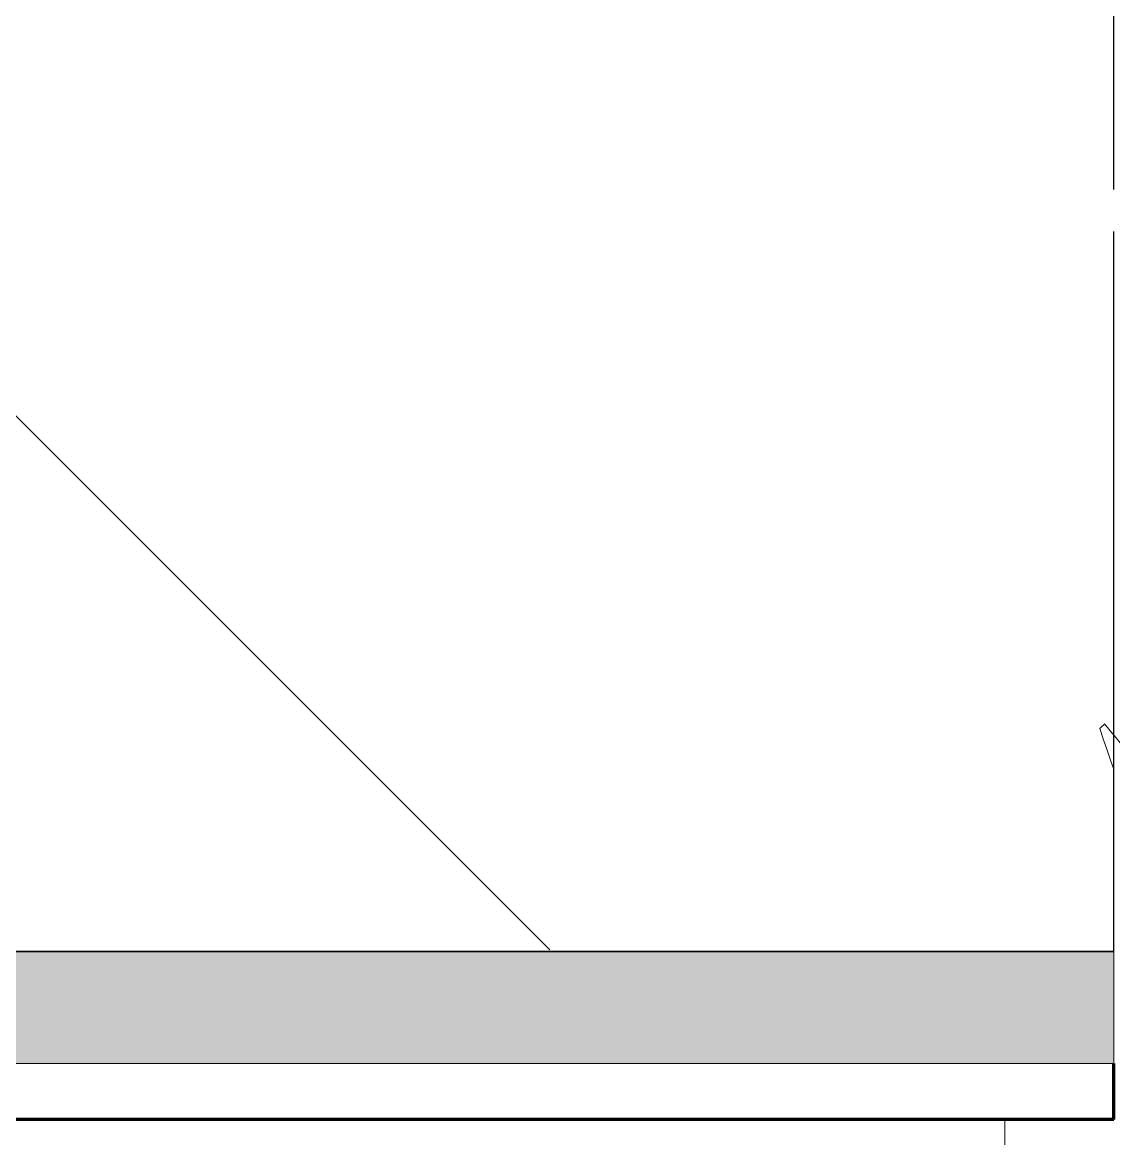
# Model space of a CAD drawing. Header units: millimetres. Extents: x 97 to 215964, y -4577 to 60645.
# Drawn here: x 152350.6 to 152447.9, y 39758.3 to 39857.8 of the extents above; entities that cross this region are included whole.
import ezdxf

# ---------------------------------------------------------------- set-up
doc = ezdxf.new("R2010")
doc.units = ezdxf.units.MM
for name, color, linetype, lineweight in [('A-FLOR-____-PATT', 8, 'Continuous', 9), ('A-GLAZ-CWMG-OTLN', 51, 'Continuous', 9), ('A-WALL-____-MCUT', 113, 'Continuous', 9), ('A-WALL-____-PATT', 111, 'Continuous', 9), ('G-XREF-____-OTLN', 8, 'Continuous', 9), ('I-WALL-____-OTLN', 2, 'Continuous', 9), ('S-COLS-____-MCUT', 52, 'Continuous', 9), ('S-COLS-____-OTLN', 52, 'Continuous', 9)]:
    doc.layers.add(name, color=color, linetype=linetype, lineweight=lineweight)

# ---------------------------------------------------------------- blocks, each defined once
blk = doc.blocks.new('Прямоугольный импост - 200_dwg-17677014-О_АИ_ПП_8_400_Целиком')
at = {"layer": 'G-XREF-____-OTLN', "color": 10, "lineweight": 5, "flags": 128}
for points in [[(227970.64, 196732.263), (227970.534, 196732.159), (227970.427, 196732.055), (227970.321, 196731.951), (227970.214, 196731.847)], [(227972.687, 196729.788), (227972.176, 196730.407), (227971.664, 196731.025), (227971.152, 196731.644), (227970.64, 196732.263)], [(227970.214, 196731.847), (227970.524, 196730.934), (227970.833, 196730.021), (227971.143, 196729.109), (227971.452, 196728.196)]]:
    blk.add_lwpolyline(points, dxfattribs=at)
blk = doc.blocks.new('Прямоугольный импост - 200_dwg-V169-О_АИ_ПП_8_400_Целиком')
at = {"layer": 'G-XREF-____-OTLN', "color": 10, "lineweight": 5, "flags": 128}
for points in [[(227970.64, 196732.263), (227970.534, 196732.159), (227970.427, 196732.055), (227970.321, 196731.951), (227970.214, 196731.847)], [(227972.687, 196729.788), (227972.176, 196730.407), (227971.664, 196731.025), (227971.152, 196731.644), (227970.64, 196732.263)], [(227970.214, 196731.847), (227970.524, 196730.934), (227970.833, 196730.021), (227971.143, 196729.109), (227971.452, 196728.196)]]:
    blk.add_lwpolyline(points, dxfattribs=at)
blk = doc.blocks.new('Прямоугольный импост - 42х50х200h-V171-О_АИ_ПП_8_400_Целиком')
for name in ['Прямоугольный импост - 200_dwg-17677014-О_АИ_ПП_8_400_Целиком', 'Прямоугольный импост - 200_dwg-V169-О_АИ_ПП_8_400_Целиком']:
    blk.add_blockref(name, (-227996.452, -196751.798))
blk = doc.blocks.new('0083_СОШ675_АР_R22_rvt-1-О_АИ_ПП_8_400_Целиком')
at = {"layer": 'S-COLS-____-OTLN', "lineweight": 5}
h = blk.add_hatch(dxfattribs=at)
h.set_pattern_fill('FP_8', color=256, style=0, pattern_type=2)
h.set_pattern_definition([(135, (0, 0), (-142.5612, -142.5612), []), (135, (142.56, 0), (-142.5612, -142.5612), [252.016, -50.403, 3.353, -47.05])])
h.paths.add_polyline_path([(93180.878, 39775.001), (93650, 39775.154), (93650, 40475.001), (93150, 40475.001), (93150, 39775.001)])
at = {"layer": 'S-COLS-____-MCUT', "color": 130, "lineweight": 25}
for p, q in [((93650, 39842.917), (93650, 40475.001)), ((93650, 39775.001), (93650, 39839.167)), ((93150, 39775.001), (93650, 39775.001))]:
    blk.add_line(p, q, dxfattribs=at)
at = {"layer": 'A-GLAZ-CWMG-OTLN', "color": 90, "lineweight": 9}
blk.add_blockref('Прямоугольный импост - 42х50х200h-V171-О_АИ_ПП_8_400_Целиком', (93675, 39814.823), dxfattribs=at)

msp = doc.modelspace()

# ---------------------------------------------------------------- hatches: boundary and pattern name
at = {"layer": 'A-FLOR-____-PATT'}
h = msp.add_hatch(dxfattribs=at)
h.set_pattern_fill('FP_201', color=256, style=0, pattern_type=2)
h.set_pattern_definition([(0, (147937.87, 40840), (0, 500), []), (90, (147937.87, 40840), (-500, 3e-14), [])])
h.paths.add_polyline_path([(155097.876681, 35775), (155097.887824, 35775.000586), (155097.887824, 35790.000586), (155283.007158, 35790.000586), (155283.007158, 36424.940333), (155288.007158, 36425.449211), (155288.007158, 36434.940333), (155298.007158, 36434.940333), (155298.007158, 36439.940333), (160077.887824, 36439.940333), (160077.887824, 36434.940333), (160087.887824, 36434.171102), (160087.887824, 36424.940333), (160092.887824, 36424.940333), (160092.887824, 36115), (160977.88841, 36115), (160977.88841, 35899.999414), (162617.866489, 35899.999414), (162617.88841, 36115), (163697.88841, 36115), (163697.88841, 36110), (163707.88841, 36110), (163707.88841, 36100), (163712.88841, 36099.481419), (163712.88841, 35990), (167307.88841, 35990), (167307.88841, 36180), (167312.88841, 36180), (167312.88841, 36190), (167322.88841, 36190), (167322.88841, 36195), (167652.888672, 36195), (167652.888672, 36915), (167707.912013, 36915), (167707.041137, 39615), (167652.888672, 39615), (167652.888672, 39675.023044), (167277.865903, 39675.023044), (167277.865903, 39760.023689), (163547.887824, 39760.023689), (163547.887824, 39775.023044), (158257.887824, 39775.000586), (158257.887824, 39760.023689), (157747.887824, 39760.023689), (157747.887824, 39775.023044), (152447.887824, 39775.023044), (152447.887824, 39760.023689), (151947.887824, 39760.023689), (151947.887824, 39775.023044), (146647.887824, 39775.023044), (146647.887824, 39760.023689), (146147.887824, 39760.023689), (146147.887824, 39775.023044), (140847.887824, 39775.000586), (140847.887824, 39760.023689), (132727.887824, 39760.023689), (132727.887824, 39765.023689), (132717.887824, 39765.023689), (132717.887824, 39775.023689), (132712.887824, 39775.023689), (132712.887824, 41999.999414), (132927.865903, 41999.999414), (132927.865903, 43499.999414), (132712.887824, 43499.999414), (132712.887824, 45690), (131927.887824, 45690), (131927.865903, 45905), (129227.887824, 45905), (129227.887824, 45690), (128487.887825, 45690), (128487.887825, 45372.391366), (128482.887825, 45372.391366), (128482.887825, 45362.391366), (128472.887825, 45362.391366), (128472.360842, 45357.391366), (128312.887824, 45357.391366), (128312.887824, 40190), (128497.887824, 40190), (128497.887824, 40185), (128507.887824, 40185), (128507.887824, 40175), (128512.887824, 40175), (128512.887824, 39775.000082), (128507.887824, 39775), (128507.887824, 39765), (128497.887824, 39765), (128497.865903, 39760), (128312.887824, 39760), (128312.887824, 35990), (128497.887824, 35990), (128497.887824, 35985), (128507.887824, 35985), (128507.887824, 35975), (128512.887824, 35974.169643), (128512.887824, 35880), (128797.887824, 35880), (128797.887824, 35865), (130197.887824, 35865), (130197.887824, 35880), (130472.887824, 35880), (130472.887824, 36174.998828), (130477.887824, 36175), (130477.887824, 36185), (130487.887824, 36185), (130487.887824, 36190), (132167.887824, 36190), (132167.887824, 36185), (132177.887824, 36185), (132177.887824, 36175), (132182.887824, 36175), (132182.887824, 35880), (132277.887824, 35880), (132277.887824, 35785), (133277.887824, 35785), (133277.887824, 35880), (133382.887824, 35880), (133382.887824, 35975), (133387.887824, 35975), (133387.887824, 35985), (133397.887824, 35985), (133397.887824, 35990), (133782.887824, 35990), (133782.887824, 36175), (133787.887824, 36175), (133787.887824, 36185), (133797.887824, 36185), (133797.887824, 36190), (135087.887824, 36190), (135087.887824, 36185), (135097.887824, 36185), (135097.887824, 36175), (135102.887824, 36175), (135102.887824, 35790), (135197.887824, 35790), (135197.887824, 35775), (137697.887824, 35775), (137697.887824, 35790), (137742.887824, 35790), (137742.887824, 36424.940333), (137747.887824, 36424.940333), (137747.887824, 36434.940333), (137757.887824, 36434.940333), (137757.887824, 36439.940333), (142617.887824, 36439.940333), (142617.887824, 36434.940333), (142627.887824, 36434.940333), (142627.887824, 36424.940736), (142632.887824, 36424.940936), (142632.887824, 35790), (142917.887824, 35790), (142917.887824, 35775), (144317.887824, 35775), (144317.887824, 35790), (144662.887824, 35790), (144662.887824, 36425.022443), (144667.887824, 36425.023044), (144667.887824, 36435.023044), (144677.887824, 36435.023044), (144677.887824, 36440.023044), (147647.887824, 36440.023044), (147647.88841, 36435.023044), (147657.88841, 36435.023044), (147657.88841, 36425.023044), (147662.88841, 36425.023044), (147662.88841, 35790), (147677.88841, 35790), (147677.88841, 35775), (149077.88841, 35775), (149077.88841, 35790), (149092.88841, 35790), (149092.88841, 36425.023044), (149097.88841, 36425.023044), (149097.88841, 36435.023044), (149107.88841, 36435.023044), (149107.88841, 36440.023044), (152467.887824, 36440.023044), (152467.887824, 36435.023044), (152477.887824, 36435.023044), (152477.887824, 36425.023044), (152482.887824, 36425.022605), (152482.887824, 35790.000586), (152597.887824, 35790.000586), (152597.894857, 35775), (153865.405598, 35775.000586)])
at = {"layer": 'A-WALL-____-PATT'}
h = msp.add_hatch(color=7, dxfattribs=at)
h.paths.add_polyline_path([(167657.888672, 39765.023689), (167667.888672, 39765.023689), (167667.888672, 39775.023689), (163547.887824, 39775.023689), (163547.887824, 39765.023689), (167386.3287, 39765.023689)])
h.paths.add_polyline_path([(158257.887824, 39765.023689), (158257.887824, 39775.023689), (157747.887824, 39775.023689), (157747.887824, 39765.023689), (157953.120614, 39765.023689)])
h.paths.add_polyline_path([(151947.887824, 39765.023689), (152447.887824, 39765.023689), (152447.887824, 39775.023689), (151947.887824, 39775.023689)])
h.paths.add_polyline_path([(146647.887824, 39765.023689), (146647.887824, 39775.023689), (146147.887824, 39775.023689), (146147.887824, 39765.023689), (146633.281825, 39765.023689)])
h.paths.add_polyline_path([(140658.927011, 39765.023689), (140847.887824, 39765.023689), (140847.887824, 39775.023689), (132727.887824, 39775.023689), (132727.887824, 39765.023689), (140030.047079, 39765.023689)])

# ---------------------------------------------------------------- linework, layer by layer
at = {"layer": 'A-WALL-____-MCUT', "color": 7}
for p, q in [((152447.887824, 39775.023689), (151947.887824, 39775.023689)), ((152447.887824, 39765.023689), (152447.887824, 39775.023689)), ((151947.887824, 39765.023689), (152447.887824, 39765.023689))]:
    msp.add_line(p, q, dxfattribs=at)
at = {"layer": 'I-WALL-____-OTLN', "color": 5, "lineweight": 90}
for q in [(152447.887824, 39765.023689), (151947.887824, 39760.023689)]:
    msp.add_line((152447.887824, 39760.023689), q, dxfattribs=at)

# ---------------------------------------------------------------- block references
at = {"color": 250, "lineweight": 5}
msp.add_blockref('0083_СОШ675_АР_R22_rvt-1-О_АИ_ПП_8_400_Целиком', (58797.887824, 0), dxfattribs=at)

doc.saveas('drawing.dxf')
